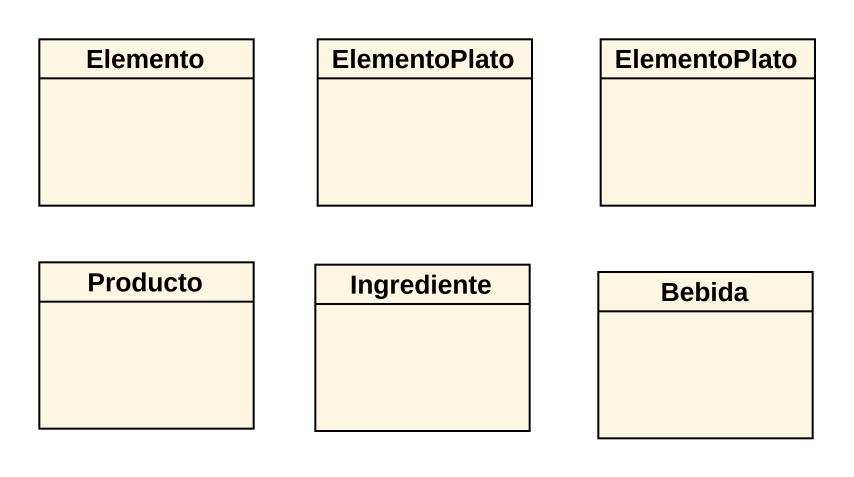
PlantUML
@startuml
hide circle
hide empty members
class Elemento
class ElementoPlato
class "ElementoPlato" as ElementoPlato_2
class Producto
class Ingrediente
class Bebida
@enduml
